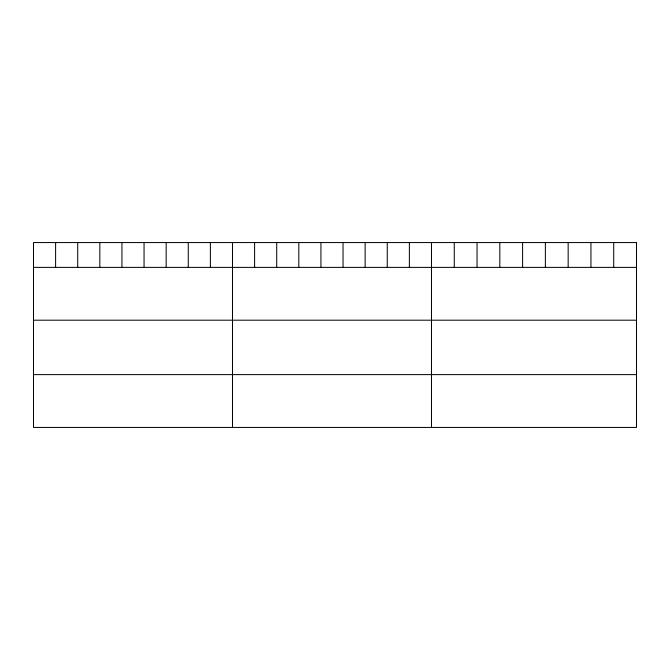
<?xml version="1.0" encoding="UTF-8"?>
<svg xmlns="http://www.w3.org/2000/svg" width="670" height="670" viewBox="0 0 670 670"><rect width="100%" height="100%" fill="white"/><g stroke="black" fill="none" stroke-linecap="round" stroke-linejoin="round"><path stroke-width="1" d="M33.5 267.38L636.5 267.38M33.5 320.201L636.5 320.201M33.5 374.614L636.5 374.614M613.72 242.565L613.72 267.38M590.94 242.565L590.94 267.38M568.16 242.565L568.16 267.38M545.38 242.565L545.38 267.38M522.6 242.565L522.6 267.38M499.82 242.565L499.82 267.38M477.04 242.565L477.04 267.38M454.26 242.565L454.26 267.38M431.48 242.565L431.48 427.435M409.37 242.565L409.37 267.38M387.26 242.565L387.26 267.38M365.15 242.565L365.15 267.38M343.04 242.565L343.04 267.38M320.93 242.565L320.93 267.38M298.82 242.565L298.82 267.38M276.71 242.565L276.71 267.38M254.6 242.565L254.6 267.38M232.49 242.565L232.49 427.435M210.38 242.565L210.38 267.38M188.27 242.565L188.27 267.38M166.16 242.565L166.16 267.38M144.05 242.565L144.05 267.38M121.94 242.565L121.94 267.38M99.83 242.565L99.83 267.38M77.72 242.565L77.72 267.38M55.61 242.565L55.61 267.38M636.5 242.565L33.5 242.565L33.5 427.435L636.5 427.435L636.5 242.565"/></g></svg>
